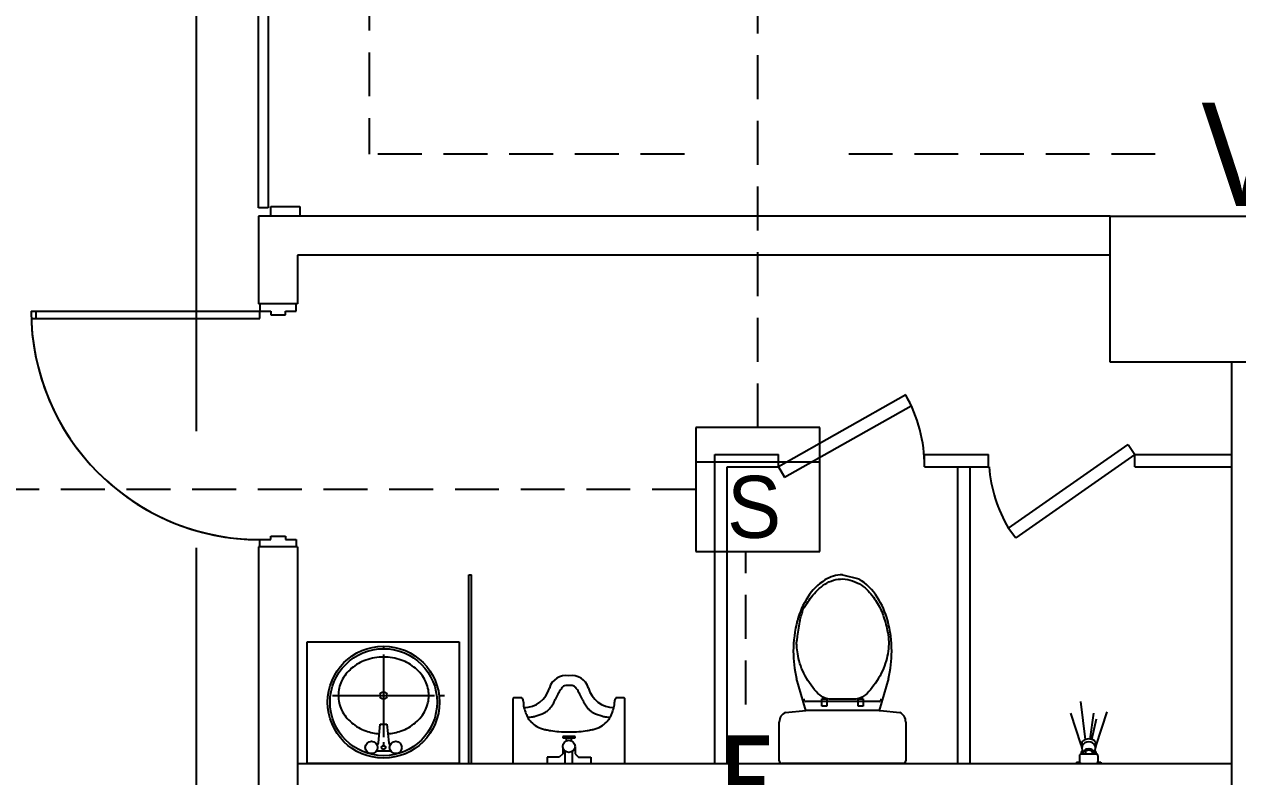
# Model space of a CAD drawing. Header units: millimetres. Extents: x 1710 to 94914, y 1329 to 63037.
# Drawn here: x 61818 to 66806, y 26989 to 30083 of the extents above; entities that cross this region are included whole.
import ezdxf
from ezdxf.enums import TextEntityAlignment as Align

# ---------------------------------------------------------------- set-up
doc = ezdxf.new("R2010")
doc.units = ezdxf.units.MM
doc.header["$LTSCALE"] = 120
doc.linetypes.add('HIDDENX2', pattern=[0.75, 0.5, -0.25])
for name, color, linetype in [('ARCH', 9, 'Continuous'), ('DET', 2, 'Continuous'), ('DET-S', 2, 'Continuous'), ('fire', 2, 'Continuous'), ('fire-l', 4, 'Continuous'), ('STROBE', 1, 'Continuous'), ('strobe-l', 4, 'Continuous')]:
    doc.layers.add(name, color=color, linetype=linetype)
doc.styles.add('ghs', font='')
doc.styles.add('SUKWOO', font='malgun.ttf')
doc.styles.add('돋움', font='')
doc.styles.get('ghs').set_extended_font_data('Dotum')
doc.styles.get('돋움').set_extended_font_data('DotumChe')

# ---------------------------------------------------------------- blocks, each defined once
blk = doc.blocks.new('e-01')
at = {"layer": 'DET'}
for p, q in [((1.5, 1.5), (-1.5, 1.5)), ((-1.5, 1.5), (-1.5, -1.5)), ((1.5, -1.5), (1.5, 1.5)), ((1.5, 0.66), (-1.5, 0.66))]:
    blk.add_line(p, q, dxfattribs=at)
at = {"layer": 'DET-S'}
blk.add_line((-1.5, -1.5), (1.5, -1.5), dxfattribs=at)
at = {"layer": 'DET', "color": 1, "style": 'ghs'}
blk.add_text('S', height=1.5, dxfattribs=at).set_placement((-0.745, -1.172))

msp = doc.modelspace()

# ---------------------------------------------------------------- linework, layer by layer
at = {"layer": 'ARCH', "color": 9}
for p, q in [((62781.3, 29328.1, 0), (62781.3, 30508.1, 0)), ((62821.3, 30508.1, 0), (62821.3, 29328.1, 0)), ((62831.3, 29294.2, 0), (62831.3, 29334.2, 0)), ((62831.3, 29334.2, 0), (62951.3, 29334.2, 0)), ((62951.3, 29334.2, 0), (62951.3, 29294.2, 0)), ((62821.3, 29328.1, 0), (62781.3, 29328.1, 0)), ((62781.3, 29294.2, 0), (62781.3, 28934.2, 0)), ((66281.3, 29294.2, 0), (62781.3, 29294.2, 0)), ((62951.3, 29294.2, 0), (62831.3, 29294.2, 0)), ((66281.3, 29294.2, 0), (66881.3, 29294.2, 0)), ((66281.3, 28694.2, 0), (66281.3, 29294.2, 0)), ((66281.3, 29294.2, 0), (66881.3, 29294.2, 0)), ((66281.3, 28694.2, 0), (66281.3, 29294.2, 0)), ((62941.3, 29134.2, 0), (62941.3, 28934.2, 0)), ((66281.3, 29134.2, 0), (62941.3, 29134.2, 0)), ((62941.3, 28934.2, 0), (62781.3, 28934.2, 0)), ((62936.3, 28934.2, 0), (62786.3, 28934.2, 0)), ((62786.3, 28934.2, 0), (62786.3, 28904.2, 0)), ((62936.3, 28934.2, 0), (62786.3, 28934.2, 0)), ((62786.3, 28934.2, 0), (62786.3, 28904.2, 0)), ((62936.3, 28904.2, 0), (62936.3, 28934.2, 0)), ((62936.3, 28904.2, 0), (62936.3, 28934.2, 0)), ((61846.3, 28904.2, 0), (62786.3, 28904.2, 0)), ((61846.3, 28904.2, 0), (62786.3, 28904.2, 0)), ((61866.3, 28874.2, 0), (61866.3, 28904.2, 0)), ((61866.3, 28874.2, 0), (61866.3, 28904.2, 0)), ((62786.3, 28874.2, 0), (62786.3, 28904.2, 0)), ((62786.3, 28904.2, 0), (62831.3, 28904.2, 0)), ((62786.3, 28904.2, 0), (62831.3, 28904.2, 0)), ((62831.3, 28904.2, 0), (62831.3, 28889.2, 0)), ((62831.3, 28904.2, 0), (62831.3, 28889.2, 0)), ((62831.3, 28889.2, 0), (62891.3, 28889.2, 0)), ((62831.3, 28889.2, 0), (62891.3, 28889.2, 0)), ((62891.3, 28889.2, 0), (62891.3, 28904.2, 0)), ((62891.3, 28904.2, 0), (62936.3, 28904.2, 0)), ((62891.3, 28889.2, 0), (62891.3, 28904.2, 0)), ((62891.3, 28904.2, 0), (62936.3, 28904.2, 0)), ((61846.3, 28874.2, 0), (62786.3, 28874.2, 0)), ((61846.3, 28874.2, 0), (62786.3, 28874.2, 0)), ((66881.3, 28694.2, 0), (66281.3, 28694.2, 0)), ((66881.3, 28694.2, 0), (66281.3, 28694.2, 0)), ((66781.3, 28694.2, 0), (66781.3, 24654.2, 0)), ((65441.5, 28559.4, 0), (64919.1, 28264.2, 0)), ((64943.7, 28220.7, 0), (65464.3, 28514.9, 0)), ((65863.7, 28010.9, 0), (66355.3, 28355, 0)), ((66355.3, 28355, 0), (66383.9, 28314, 0)), ((64657, 27044.2, 0), (64657, 28314.2, 0)), ((64657, 28314.2, 0), (64919.1, 28314.2, 0)), ((64919.1, 28264.2, 0), (64919.1, 28314.2, 0)), ((65519.1, 28264.2, 0), (65519.1, 28314.2, 0)), ((65519.1, 28314.2, 0), (65782.1, 28314.2, 0)), ((65782.1, 28264.3, 0), (65782.1, 28314.3, 0)), ((66383.9, 28314, 0), (65894.1, 27971.1, 0)), ((66383.8, 28264.2, 0), (66383.8, 28314.2, 0)), ((66383.8, 28314.2, 0), (66781.3, 28314.2, 0)), ((64707, 27044.2, 0), (64707, 28264.2, 0)), ((64707, 28264.2, 0), (64919.1, 28264.2, 0)), ((64919.1, 28264.2, 0), (64943.7, 28220.7, 0)), ((65519.1, 28264.2, 0), (65706.3, 28264.2, 0)), ((65656.3, 27044.2, 0), (65656.3, 28264.2, 0)), ((65706.3, 27044.2, 0), (65706.3, 28264.2, 0)), ((65706.3, 28264.2, 0), (65784.1, 28264.2, 0)), ((66383.8, 28264.2, 0), (66781.3, 28264.2, 0)), ((65863.7, 28010.9, 0), (65894.1, 27971.1, 0)), ((62786.3, 27934.2, 0), (62786.3, 27964.2, 0)), ((62786.3, 27964.2, 0), (62831.3, 27964.2, 0)), ((62786.3, 27934.2, 0), (62786.3, 27964.2, 0)), ((62786.3, 27964.2, 0), (62831.3, 27964.2, 0)), ((62831.3, 27964.2, 0), (62831.3, 27979.2, 0)), ((62831.3, 27979.2, 0), (62891.3, 27979.2, 0)), ((62831.3, 27964.2, 0), (62831.3, 27979.2, 0)), ((62831.3, 27979.2, 0), (62891.3, 27979.2, 0)), ((62891.3, 27979.2, 0), (62891.3, 27964.2, 0)), ((62891.3, 27979.2, 0), (62891.3, 27964.2, 0)), ((62891.3, 27964.2, 0), (62936.3, 27964.2, 0)), ((62891.3, 27964.2, 0), (62936.3, 27964.2, 0)), ((62936.3, 27964.2, 0), (62936.3, 27934.2, 0)), ((62936.3, 27964.2, 0), (62936.3, 27934.2, 0)), ((62781.3, 27934.2, 0), (62781.3, 26644.2, 0)), ((62941.3, 27934.2, 0), (62781.3, 27934.2, 0)), ((62936.3, 27934.2, 0), (62786.3, 27934.2, 0)), ((62936.3, 27934.2, 0), (62786.3, 27934.2, 0)), ((62941.3, 27934.2, 0), (62941.3, 26644.2, 0)), ((63645, 27820, 0), (63657, 27820, 0)), ((63645, 27044.2, 0), (63645, 27820, 0)), ((63657, 27044.2, 0), (63657, 27820, 0)), ((65109.1, 27780.9, 0), (65117.5, 27785.9, 0)), ((65117.5, 27785.9, 0), (65126.1, 27790.3, 0)), ((65126.1, 27790.3, 0), (65135.1, 27794.1, 0)), ((65135.1, 27794.1, 0), (65144.3, 27797.3, 0)), ((65144.3, 27797.3, 0), (65153.7, 27799.8, 0)), ((65153.7, 27799.8, 0), (65163.3, 27801.5, 0)), ((65163.3, 27801.5, 0), (65173.1, 27802.4, 0)), ((65173.1, 27802.4, 0), (65183.1, 27802.5, 0)), ((65181.7, 27819.8, 0), (65249.1, 27803.2, 0)), ((65183.1, 27802.5, 0), (65193.1, 27801.7, 0)), ((65193.1, 27801.7, 0), (65203.2, 27800.1, 0)), ((65203.2, 27800.1, 0), (65213.2, 27797.8, 0)), ((65213.2, 27797.8, 0), (65223.1, 27794.8, 0)), ((65223.1, 27794.8, 0), (65232.7, 27791.1, 0)), ((65232.7, 27791.1, 0), (65242, 27787, 0)), ((65242, 27787, 0), (65250.9, 27782.3, 0)), ((65054.5, 27729, 0), (65060.1, 27735.9, 0)), ((65060.1, 27735.9, 0), (65066, 27742.8, 0)), ((65066, 27742.8, 0), (65072.3, 27749.7, 0)), ((65072.3, 27749.7, 0), (65079, 27756.5, 0)), ((65079, 27756.5, 0), (65086, 27763.1, 0)), ((65086, 27763.1, 0), (65093.3, 27769.4, 0)), ((65093.3, 27769.4, 0), (65101.1, 27775.4, 0)), ((65101.1, 27775.4, 0), (65109.1, 27780.9, 0)), ((65250.9, 27782.3, 0), (65259.2, 27777.2, 0)), ((65259.2, 27777.2, 0), (65267, 27771.8, 0)), ((65267, 27771.8, 0), (65274.2, 27766, 0)), ((65274.2, 27766, 0), (65280.9, 27760.1, 0)), ((65280.9, 27760.1, 0), (65287.1, 27753.9, 0)), ((65287.1, 27753.9, 0), (65292.9, 27747.5, 0)), ((65292.9, 27747.5, 0), (65298.3, 27741, 0)), ((65298.3, 27741, 0), (65303.5, 27734.5, 0)), ((65022.9, 27682.8, 0), (65024.6, 27685.6, 0)), ((65024.6, 27685.6, 0), (65026.8, 27689.1, 0)), ((65026.8, 27689.1, 0), (65029.5, 27693.3, 0)), ((65029.5, 27693.3, 0), (65032.6, 27698.2, 0)), ((65032.6, 27698.2, 0), (65036.1, 27703.6, 0)), ((65036.1, 27703.6, 0), (65040.1, 27709.5, 0)), ((65040.1, 27709.5, 0), (65044.5, 27715.7, 0)), ((65044.5, 27715.7, 0), (65049.3, 27722.2, 0)), ((65049.3, 27722.2, 0), (65054.5, 27729, 0)), ((65303.5, 27734.5, 0), (65308.4, 27727.9, 0)), ((65308.4, 27727.9, 0), (65313, 27721.4, 0)), ((65313, 27721.4, 0), (65317.4, 27714.9, 0)), ((65317.4, 27714.9, 0), (65321.7, 27708.4, 0)), ((65321.7, 27708.4, 0), (65325.7, 27701.8, 0)), ((65325.7, 27701.8, 0), (65329.5, 27695.3, 0)), ((65329.5, 27695.3, 0), (65333.1, 27688.6, 0)), ((65333.1, 27688.6, 0), (65336.5, 27681.9, 0)), ((65007.6, 27633.7, 0), (65009.3, 27641, 0)), ((65009.3, 27641, 0), (65011, 27647.7, 0)), ((65011, 27647.7, 0), (65012.5, 27653.8, 0)), ((65012.5, 27653.8, 0), (65014, 27659.3, 0)), ((65014, 27659.3, 0), (65015.3, 27664, 0)), ((65015.3, 27664, 0), (65016.5, 27667.9, 0)), ((65016.5, 27667.9, 0), (65017.4, 27671, 0)), ((65017.4, 27671, 0), (65018.1, 27673.4, 0)), ((65018.1, 27673.4, 0), (65018.8, 27675.3, 0)), ((65018.8, 27675.3, 0), (65019.6, 27677, 0)), ((65019.6, 27677, 0), (65020.4, 27678.7, 0)), ((65020.4, 27678.7, 0), (65021.5, 27680.6, 0)), ((65021.5, 27680.6, 0), (65022.9, 27682.8, 0)), ((65336.5, 27681.9, 0), (65339.7, 27675.1, 0)), ((65339.7, 27675.1, 0), (65342.7, 27668.2, 0)), ((65342.7, 27668.2, 0), (65345.6, 27661.2, 0)), ((65345.6, 27661.2, 0), (65348.2, 27654.1, 0)), ((65348.2, 27654.1, 0), (65350.7, 27646.7, 0)), ((65350.7, 27646.7, 0), (65353.1, 27639.3, 0)), ((65353.1, 27639.3, 0), (65355.4, 27631.6, 0)), ((64999.1, 27583.3, 0), (65000.2, 27591.7, 0)), ((65000.2, 27591.7, 0), (65001.5, 27600.4, 0)), ((65001.5, 27600.4, 0), (65002.9, 27609.1, 0)), ((65002.9, 27609.1, 0), (65004.4, 27617.7, 0)), ((65004.4, 27617.7, 0), (65006, 27625.9, 0)), ((65006, 27625.9, 0), (65007.6, 27633.7, 0)), ((65355.4, 27631.6, 0), (65357.7, 27623.7, 0)), ((65357.7, 27623.7, 0), (65359.8, 27615.6, 0)), ((65359.8, 27615.6, 0), (65361.9, 27607.3, 0)), ((65361.9, 27607.3, 0), (65363.9, 27598.8, 0)), ((65363.9, 27598.8, 0), (65365.8, 27590.1, 0)), ((65365.8, 27590.1, 0), (65367.5, 27581.2, 0)), ((62981.3, 27544.2, 0), (63606.3, 27544.2, 0)), ((62981.3, 27044.2, 0), (62981.3, 27544.2, 0)), ((63606.3, 27544.2, 0), (63606.3, 27044.2, 0)), ((64993.1, 27538.7, 0), (64993.2, 27541.3, 0)), ((64993.2, 27535.4, 0), (64993.1, 27538.7, 0)), ((64993.2, 27541.3, 0), (64993.4, 27543.7, 0)), ((64993.4, 27543.7, 0), (64993.7, 27546, 0)), ((64993.7, 27546, 0), (64994.2, 27548.6, 0)), ((64994.2, 27548.6, 0), (64994.7, 27551.9, 0)), ((64994.7, 27551.9, 0), (64995.4, 27556.1, 0)), ((64995.4, 27556.1, 0), (64996.1, 27561.5, 0)), ((64996.1, 27561.5, 0), (64997, 27568, 0)), ((64997, 27568, 0), (64998, 27575.3, 0)), ((64998, 27575.3, 0), (64999.1, 27583.3, 0)), ((65367.5, 27581.2, 0), (65369, 27572.2, 0)), ((65369, 27572.2, 0), (65370.2, 27562.9, 0)), ((65370.2, 27562.9, 0), (65371, 27553.6, 0)), ((65371, 27553.6, 0), (65371.5, 27544.1, 0)), ((65371.5, 27544.1, 0), (65371.6, 27534.5, 0)), ((63295, 27527.5, 0), (63295, 27512, 0)), ((63295, 27492, 0), (63295, 27152, 0)), ((64993.4, 27531.2, 0), (64993.2, 27535.4, 0)), ((64993.7, 27525.8, 0), (64993.4, 27531.2, 0)), ((64994.3, 27519.3, 0), (64993.7, 27525.8, 0)), ((64995.1, 27511.8, 0), (64994.3, 27519.3, 0)), ((64996.1, 27503.5, 0), (64995.1, 27511.8, 0)), ((64997.4, 27494.6, 0), (64996.1, 27503.5, 0)), ((64999.1, 27485.1, 0), (64997.4, 27494.6, 0)), ((65367.7, 27495.3, 0), (65365.7, 27485.4, 0)), ((65369.3, 27505.3, 0), (65367.7, 27495.3, 0)), ((65370.4, 27515.1, 0), (65369.3, 27505.3, 0)), ((65371.2, 27524.9, 0), (65370.4, 27515.1, 0)), ((65371.6, 27534.5, 0), (65371.2, 27524.9, 0)), ((65001.2, 27475.3, 0), (64999.1, 27485.1, 0)), ((65003.6, 27465.3, 0), (65001.2, 27475.3, 0)), ((65006.5, 27455.2, 0), (65003.6, 27465.3, 0)), ((65009.9, 27445.1, 0), (65006.5, 27455.2, 0)), ((65013.7, 27434.9, 0), (65009.9, 27445.1, 0)), ((65353.9, 27445, 0), (65350, 27434.8, 0)), ((65357.4, 27455.1, 0), (65353.9, 27445, 0)), ((65360.6, 27465.3, 0), (65357.4, 27455.1, 0)), ((65363.3, 27475.3, 0), (65360.6, 27465.3, 0)), ((65365.7, 27485.4, 0), (65363.3, 27475.3, 0)), ((65031.4, 27261.6, 0), (64992.4, 27393.8, 0)), ((65017.9, 27424.8, 0), (65013.7, 27434.9, 0)), ((65022.6, 27414.7, 0), (65017.9, 27424.8, 0)), ((65027.7, 27404.6, 0), (65022.6, 27414.7, 0)), ((65033.3, 27394.6, 0), (65027.7, 27404.6, 0)), ((65039.3, 27384.7, 0), (65033.3, 27394.6, 0)), ((65330.2, 27394.5, 0), (65324.2, 27384.6, 0)), ((65335.8, 27404.5, 0), (65330.2, 27394.5, 0)), ((65370.9, 27393.8, 0), (65331.9, 27261.6, 0)), ((65340.9, 27414.6, 0), (65335.8, 27404.5, 0)), ((65345.6, 27424.7, 0), (65340.9, 27414.6, 0)), ((65350, 27434.8, 0), (65345.6, 27424.7, 0)), ((65045.6, 27374.9, 0), (65039.3, 27384.7, 0)), ((65052.4, 27365.3, 0), (65045.6, 27374.9, 0)), ((65059.3, 27356.1, 0), (65052.4, 27365.3, 0)), ((65066.4, 27347.4, 0), (65059.3, 27356.1, 0)), ((65073.6, 27339.4, 0), (65066.4, 27347.4, 0)), ((65080.8, 27332.1, 0), (65073.6, 27339.4, 0)), ((65289.8, 27339.4, 0), (65282.6, 27332.1, 0)), ((65297, 27347.4, 0), (65289.8, 27339.4, 0)), ((65304.2, 27356.1, 0), (65297, 27347.4, 0)), ((65311.1, 27365.3, 0), (65304.2, 27356.1, 0)), ((65317.9, 27374.8, 0), (65311.1, 27365.3, 0)), ((65324.2, 27384.6, 0), (65317.9, 27374.8, 0)), ((63085, 27323.5, 0), (63505, 27323.5, 0)), ((63525, 27323.5, 0), (63546, 27323.5, 0)), ((63827, 27309.2, 0), (63827, 27179.2, 0)), ((63842, 27314.2, 0), (63832, 27314.2, 0)), ((63862, 27314.2, 0), (63842, 27314.2, 0)), ((64272, 27314.2, 0), (64252, 27314.2, 0)), ((64282, 27314.2, 0), (64272, 27314.2, 0)), ((64287, 27179.2, 0), (64287, 27309.2, 0)), ((65331.7, 27299.2, 0), (65031.7, 27299.2, 0)), ((65087.9, 27325.8, 0), (65080.8, 27332.1, 0)), ((65094.8, 27320.5, 0), (65087.9, 27325.8, 0)), ((65101.4, 27316.3, 0), (65094.8, 27320.5, 0)), ((65096.7, 27279.2, 0), (65096.7, 27309.2, 0)), ((65096.7, 27309.2, 0), (65116.7, 27309.2, 0)), ((65107.9, 27313.2, 0), (65101.4, 27316.3, 0)), ((65114.3, 27311, 0), (65107.9, 27313.2, 0)), ((65120.7, 27309.5, 0), (65114.3, 27311, 0)), ((65116.7, 27309.2, 0), (65116.7, 27279.2, 0)), ((65127.2, 27308.6, 0), (65120.7, 27309.5, 0)), ((65133.9, 27308.1, 0), (65127.2, 27308.6, 0)), ((65140.9, 27307.9, 0), (65133.9, 27308.1, 0)), ((65148.3, 27307.9, 0), (65140.9, 27307.9, 0)), ((65156.1, 27307.9, 0), (65148.3, 27307.9, 0)), ((65164.4, 27307.9, 0), (65156.1, 27307.9, 0)), ((65172.9, 27307.9, 0), (65164.4, 27307.9, 0)), ((65181.5, 27307.9, 0), (65172.9, 27307.9, 0)), ((65190.1, 27307.9, 0), (65181.5, 27307.9, 0)), ((65198.6, 27307.9, 0), (65190.1, 27307.9, 0)), ((65206.8, 27307.9, 0), (65198.6, 27307.9, 0)), ((65214.7, 27307.9, 0), (65206.8, 27307.9, 0)), ((65222.2, 27307.9, 0), (65214.7, 27307.9, 0)), ((65229.2, 27308.1, 0), (65222.2, 27307.9, 0)), ((65236, 27308.6, 0), (65229.2, 27308.1, 0)), ((65242.5, 27309.5, 0), (65236, 27308.6, 0)), ((65249, 27311, 0), (65242.5, 27309.5, 0)), ((65246.7, 27309.2, 0), (65266.7, 27309.2, 0)), ((65246.7, 27279.2, 0), (65246.7, 27309.2, 0)), ((65255.4, 27313.2, 0), (65249, 27311, 0)), ((65261.9, 27316.3, 0), (65255.4, 27313.2, 0)), ((65268.6, 27320.5, 0), (65261.9, 27316.3, 0)), ((65266.7, 27309.2, 0), (65266.7, 27279.2, 0)), ((65275.5, 27325.8, 0), (65268.6, 27320.5, 0)), ((65282.6, 27332.1, 0), (65275.5, 27325.8, 0)), ((66179.9, 27142.4, 0), (66161.6, 27299, 0)), ((64946.7, 27254.2, 0), (65031.4, 27261.6, 0)), ((65331.9, 27261.6, 0), (65026.5, 27261.1, 0)), ((65026.5, 27261.1, 0), (65031.4, 27261.6, 0)), ((65116.7, 27279.2, 0), (65096.7, 27279.2, 0)), ((65266.7, 27279.2, 0), (65246.7, 27279.2, 0)), ((65331.9, 27261.6, 0), (65336.8, 27261.1, 0)), ((65336.8, 27261.1, 0), (65416.7, 27254.2, 0)), ((66163.2, 27120.5, 0), (66120.9, 27251.1, 0)), ((66199.6, 27144.4, 0), (66214.6, 27250.9, 0)), ((66224.2, 27118.2, 0), (66269.4, 27256.1, 0)), ((63273.7, 27128.5, 0), (63281, 27205, 0)), ((63281, 27205, 0), (63309, 27205, 0)), ((63309, 27205, 0), (63316.2, 27128.5, 0)), ((64921.7, 27054.2, 0), (64921.7, 27214.2, 0)), ((65441.7, 27214.2, 0), (65441.7, 27054.2, 0)), ((66206, 27143, 0), (66225.2, 27227.4, 0)), ((63827, 27179.2, 0), (63827, 27044.2, 0)), ((64032, 27154.2, 0), (64032, 27149.2, 0)), ((64082, 27154.2, 0), (64032, 27154.2, 0)), ((64032, 27149.2, 0), (64082, 27149.2, 0)), ((64047, 27139.2, 0), (64047, 27149.2, 0)), ((64067, 27139.2, 0), (64067, 27149.2, 0)), ((64082, 27149.2, 0), (64082, 27154.2, 0)), ((64287, 27044.2, 0), (64287, 27179.2, 0)), ((63265.7, 27124, 0), (63268.8, 27124, 0)), ((63265.7, 27096, 0), (63324.3, 27096, 0)), ((63295, 27132, 0), (63295, 27112, 0)), ((63321.2, 27124, 0), (63324.3, 27124, 0)), ((64032, 27109.2, 0), (64032, 27084.2, 0)), ((64042, 27044.2, 0), (64042, 27094.2, 0)), ((64072, 27044.2, 0), (64072, 27094.2, 0)), ((64082, 27109.2, 0), (64082, 27084.2, 0)), ((66170.8, 27087.4, 0), (66163.5, 27118.2, 0)), ((66163.8, 27083.2, 0), (66163.8, 27092.2, 0)), ((66165.8, 27094.2, 0), (66169.2, 27094.2, 0)), ((66180.1, 27091.9, 0), (66180.1, 27083.2, 0)), ((66207.6, 27091.9, 0), (66207.6, 27083.2, 0)), ((66216.9, 27087.4, 0), (66224.2, 27118.2, 0)), ((66218.5, 27094.2, 0), (66221.8, 27094.2, 0)), ((66223.8, 27083.2, 0), (66223.8, 27092.2, 0)), ((62941.3, 27044.2, 0), (66781.3, 27044.2, 0)), ((63606.3, 27044.2, 0), (62981.3, 27044.2, 0)), ((63827, 27044.2, 0), (64287, 27044.2, 0)), ((63967, 27069.2, 0), (63967, 27044.2, 0)), ((64017, 27069.2, 0), (63967, 27069.2, 0)), ((64032, 27084.2, 0), (64017, 27069.2, 0)), ((64082, 27084.2, 0), (64097, 27069.2, 0)), ((64097, 27069.2, 0), (64147, 27069.2, 0)), ((64147, 27069.2, 0), (64147, 27044.2, 0)), ((65431.7, 27044.2, 0), (64931.7, 27044.2, 0)), ((66144.1, 27049.2, 0), (66144.1, 27044.2, 0)), ((66144.1, 27049.2, 0), (66156.4, 27049.2, 0)), ((66144.1, 27044.2, 0), (66244.1, 27044.2, 0)), ((66155.8, 27075.2, 0), (66155.8, 27052.2, 0)), ((66163.8, 27083.2, 0), (66193.8, 27083.2, 0)), ((66163.8, 27044.2, 0), (66223.8, 27044.2, 0)), ((66193.8, 27083.2, 0), (66223.8, 27083.2, 0)), ((66231.3, 27049.2, 0), (66244.1, 27049.2, 0)), ((66231.8, 27075.2, 0), (66231.8, 27052.2, 0)), ((66244.1, 27049.2, 0), (66244.1, 27044.2, 0))]:
    msp.add_line(p, q, dxfattribs=at)
for centre, radius in [((63295, 27296, 0), 230), ((63295, 27296, 0), 220), ((63295, 27323.5, 0), 15), ((64057, 27114.2, 0), 25), ((63245, 27110, 0), 25), ((63295, 27110, 0), 8), ((63345, 27110, 0), 25)]:
    msp.add_circle(centre, radius, dxfattribs=at)
for centre, radius, start, end in [((62786.3, 28904.2, 0), 940, 180, 268.1729), ((62786.3, 28904.2, 0), 940, 180, 270), ((64919.1, 28264.2, 0), 600, 0, 29.4759), ((66382.1, 28313, 0), 600, 184.6714, 210.2435), ((65237.6, 27599.9, 0), 236.4, 122.8078, 147.2775), ((65181.7, 27686.7, 0), 133.1, 90, 122.8078), ((65112.6, 27591.4, 0), 252, 32.7225, 57.1922), ((65326.6, 27542.7, 0), 342.1, 147.2775, 165.0962), ((65036.7, 27542.7, 0), 342.1, 14.9038, 32.7225), ((65467.4, 27505.2, 0), 487.9, 165.0962, 180), ((64895.9, 27505.2, 0), 487.9, 0, 14.9038), ((65467.4, 27505.2, 0), 487.9, 180, 193.2048), ((64895.9, 27505.2, 0), 487.9, 346.8033, 0), ((63284.6, 27292.6, 0), 187.1, 109.3849, 130.3466), ((63295, 27263.1, 0), 218.4, 90, 109.3849), ((63295, 27263.1, 0), 218.4, 70.6151, 90), ((63305.4, 27292.6, 0), 187.1, 49.6534, 70.6151), ((63268.6, 27311.4, 0), 162.4, 130.3466, 154.0053), ((63321.4, 27311.4, 0), 162.4, 25.9947, 49.6534), ((64044.1, 27335.7, 0), 69.7, 79.4029, 164.6079), ((64069.8, 27335.7, 0), 69.7, 15.3921, 100.5971), ((63243.9, 27323.5, 0), 134.9, 154.0053, 180), ((63346.1, 27323.5, 0), 134.9, 0, 25.9947), ((63872, 27383.1, 0), 108.9, 270, 344.6079), ((64209.6, 27221.4, 0), 225.1, 146.3099, 151.3944), ((64144.5, 27264.8, 0), 146.8, 140.0129, 146.3099), ((64041.8, 27350.9, 0), 12.9, 101.3099, 140.0129), ((64050.1, 27309.5, 0), 55.1, 82.875, 101.3099), ((64063.8, 27309.5, 0), 55.1, 78.6901, 97.125), ((64072.1, 27350.9, 0), 12.9, 39.9871, 78.6901), ((63969.5, 27264.8, 0), 146.8, 33.6901, 39.9871), ((63904.3, 27221.4, 0), 225.1, 28.6056, 33.6901), ((64242, 27383.1, 0), 108.9, 195.3921, 270), ((63243.9, 27323.5, 0), 134.9, 180, 205.9947), ((63346.1, 27323.5, 0), 134.9, 334.0053, 0), ((63832, 27309.2, 0), 5, 135, 180), ((63832, 27309.2, 0), 5, 90, 135), ((63862, 27311.8, 0), 2.35, 45, 90), ((63848.3, 27298.2, 0), 21.6, 30.509, 45), ((63848.3, 27298.2, 0), 21.7, 354.7623, 30.509), ((63929.4, 27290.7, 0), 59.8, 174.7623, 196.0728), ((63892.7, 27346, 0), 114.3, 320.1944, 330.226), ((63820.8, 27387.1, 0), 197.2, 330.226, 335.9939), ((64284.1, 27180.8, 0), 310, 151.3944, 155.9939), ((63829.8, 27180.8, 0), 310, 24.0061, 28.6056), ((64293.1, 27387.1, 0), 197.2, 204.0061, 209.774), ((64221.2, 27346, 0), 114.3, 209.774, 219.8056), ((64184.5, 27290.7, 0), 59.8, 343.9272, 5.2377), ((64265.7, 27298.2, 0), 21.7, 149.491, 185.2377), ((64265.6, 27298.2, 0), 21.6, 135, 149.491), ((64252, 27311.8, 0), 2.35, 90, 135), ((64282, 27309.2, 0), 5, 45, 90), ((64282, 27309.2, 0), 5, 0, 45), ((65033.5, 27311, 0), 11.9, 188.7037, 261.2963), ((65329.8, 27311, 0), 11.9, 278.7037, 351.2963), ((63268.6, 27335.5, 0), 162.4, 205.9947, 229.6534), ((63321.4, 27335.5, 0), 162.4, 310.3466, 334.0053), ((64203.4, 27369.7, 0), 344.9, 196.0728, 200.556), ((63991.2, 27290.1, 0), 118.2, 200.556, 208.2166), ((63896.3, 27318.6, 0), 83.4, 278.1301, 287.9409), ((63817.1, 27563, 0), 340.4, 287.9409, 293.9625), ((63935.1, 27297.4, 0), 49.7, 293.9625, 309.7554), ((63899.4, 27340.4, 0), 105.6, 309.7554, 320.1944), ((64214.5, 27340.4, 0), 105.6, 219.8056, 230.2446), ((64178.8, 27297.4, 0), 49.7, 230.2446, 246.0375), ((64296.8, 27563, 0), 340.4, 246.0375, 252.0591), ((64217.7, 27318.6, 0), 83.4, 252.0591, 261.8699), ((64122.8, 27290.1, 0), 118.2, 331.7834, 339.444), ((63910.6, 27369.7, 0), 344.9, 339.444, 343.9272), ((64966.2, 27214.2, 0), 44.5, 115.9892, 180), ((65397.2, 27214.2, 0), 44.5, 0, 64.0108), ((63284.6, 27354.3, 0), 187.1, 229.6534, 250.6151), ((63305.4, 27354.3, 0), 187.1, 289.3849, 310.3466), ((63882.1, 27417.8, 0), 183.7, 271.5216, 278.1301), ((63950.5, 27268.3, 0), 72.1, 208.2166, 216.8699), ((63990.6, 27298.4, 0), 122.3, 216.8699, 223.5138), ((63970.3, 27279.1, 0), 94.2, 223.5138, 241.3895), ((63986.2, 27308.1, 0), 127.4, 241.3895, 256.7484), ((64127.8, 27308.1, 0), 127.4, 283.2516, 298.6105), ((64143.6, 27279.1, 0), 94.2, 298.6105, 316.4862), ((64231.8, 27417.8, 0), 183.7, 261.8699, 268.4784), ((64123.3, 27298.4, 0), 122.3, 316.4862, 323.1301), ((64163.4, 27268.3, 0), 72.1, 323.1301, 331.7834), ((63295, 27383.9, 0), 218.4, 250.6151, 265.3623), ((63295, 27383.9, 0), 218.4, 274.6377, 289.3849), ((64002, 27375.3, 0), 196.3, 256.7484, 258.6901), ((64272.4, 28727.6, 0), 1575.4, 258.6901, 259.3754), ((64034.7, 27460.2, 0), 285.9, 259.3754, 266.1859), ((64043.8, 27596.8, 0), 422.9, 266.1859, 271.7853), ((64070.1, 27596.8, 0), 422.9, 268.2147, 273.8141), ((64079.2, 27460.2, 0), 285.9, 273.8141, 280.6246), ((63841.5, 28727.6, 0), 1575.4, 280.6246, 281.3099), ((64112, 27375.3, 0), 196.3, 281.3099, 283.2516), ((66186.7, 27118.4, 0), 24.6, 126.4536, 150.7195), ((66191, 27112.5, 0), 31.9, 107.0132, 126.4536), ((66193.8, 27103.3, 0), 41.5, 90, 107.0132), ((66193.8, 27103.3, 0), 41.5, 72.9868, 90), ((66196.7, 27112.5, 0), 31.9, 53.5464, 72.9868), ((66201, 27118.4, 0), 24.6, 29.2805, 53.5464), ((63268.8, 27129, 0), 5, 270, 354.6091), ((63321.2, 27129, 0), 5, 185.3909, 270), ((66180.1, 27122.1, 0), 17, 150.7195, 180), ((66180.1, 27122.1, 0), 17, 180, 193.1814), ((66165.8, 27092.2, 0), 2, 90, 180), ((66194.5, 27102.9, 0), 30.2, 165.0094, 165.4032), ((66189.8, 27108.6, 0), 23.7, 160.6192, 183.9575), ((66194.5, 27102.9, 0), 30.2, 91.1676, 153.3993), ((66182.5, 27087.4, 0), 11.7, 149.621, 180), ((66182.5, 27087.4, 0), 11.7, 180, 200.7602), ((66187.9, 27084.2, 0), 18, 125.2452, 149.621), ((66191.5, 27079.1, 0), 24.2, 106.314, 125.2452), ((66183.2, 27091.9, 0), 3.12, 137.8341, 180), ((66188.2, 27087.3, 0), 9.93, 114.5775, 137.8341), ((66191.6, 27079.9, 0), 18.1, 100.7273, 114.5775), ((66193.8, 27071.1, 0), 32.6, 90, 106.314), ((66193.8, 27068.1, 0), 30.1, 90, 100.7273), ((66193.2, 27102.9, 0), 30.2, 26.6007, 88.8324), ((66193.8, 27071.1, 0), 32.6, 73.686, 90), ((66193.8, 27068.1, 0), 30.1, 79.2727, 90), ((66196.1, 27079.9, 0), 18.1, 65.4225, 79.2727), ((66196.2, 27079.1, 0), 24.2, 54.7548, 73.686), ((66199.5, 27087.3, 0), 9.93, 42.1659, 65.4225), ((66204.5, 27091.9, 0), 3.12, 0, 42.1659), ((66199.8, 27084.2, 0), 18, 30.379, 54.7548), ((66205.2, 27087.4, 0), 11.7, 0, 30.379), ((66205.2, 27087.4, 0), 11.7, 339.2398, 0), ((66197.9, 27108.6, 0), 23.7, 356.0425, 19.3808), ((66221.8, 27092.2, 0), 2, 0, 90), ((66207.6, 27122.1, 0), 17, 0, 29.2805), ((66193.2, 27102.9, 0), 30.2, 14.5968, 14.9906), ((66207.6, 27122.1, 0), 17, 346.8186, 0), ((64931.7, 27054.2, 0), 10, 180, 270), ((65431.7, 27054.2, 0), 10, 270, 0), ((66163.8, 27075.2, 0), 8, 90, 180), ((66163.8, 27052.2, 0), 8, 180, 270), ((66223.8, 27075.2, 0), 8, 0, 90), ((66223.8, 27052.2, 0), 8, 270, 0)]:
    msp.add_arc(centre, radius, start, end, dxfattribs=at)
at = {"layer": 'fire-l', "color": 3, "linetype": 'HIDDENX2', "ltscale": 3}
for p, q in [((63236.3, 32937.7, 0), (63236.3, 29549.2, 0)), ((64531.9, 29549.2, 0), (63236.3, 29549.2, 0)), ((66467.1, 29549.2, 0), (65157.1, 29549.2, 0))]:
    msp.add_line(p, q, dxfattribs=at)
at = {"layer": 'fire-l', "linetype": 'HIDDENX2', "ltscale": 3}
for p, q in [((64833.7, 28425.9, 0), (64833.7, 30275.3, 0)), ((64578.7, 28170.9, 0), (59641.9, 28170.9, 0)), ((64783.7, 27286.8, 0), (64783.7, 27915.9, 0))]:
    msp.add_line(p, q, dxfattribs=at)
at = {"layer": 'strobe-l'}
for p, q in [((62526.3, 28410.9, 0), (62526.3, 33192.7, 0)), ((62526.3, 25196, 0), (62526.3, 27930.9, 0))]:
    msp.add_line(p, q, dxfattribs=at)

# ---------------------------------------------------------------- block references
at = {"layer": 'fire-l', "xscale": 170, "yscale": 170, "zscale": 170}
msp.add_blockref('e-01', (64833.7, 28170.9, 0), dxfattribs=at)

# ---------------------------------------------------------------- texts
at = {"layer": 'fire', "linetype": 'HIDDENX2', "ltscale": 2, "style": '돋움'}
msp.add_text('F', height=375, dxfattribs=at).set_placement((64783.7, 26972.1, 0), align=Align.MIDDLE)
at = {"layer": 'STROBE', "style": 'SUKWOO'}
msp.add_text('V', height=425, dxfattribs=at).set_placement((66824.6, 29549.2, 0), align=Align.MIDDLE)

doc.saveas('drawing.dxf')
